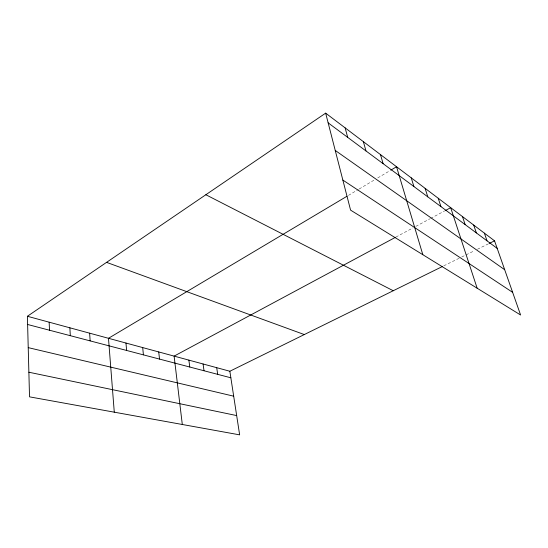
<?xml version="1.0" encoding="UTF-8"?>
<svg xmlns="http://www.w3.org/2000/svg" width="548" height="548" viewBox="0 0 548 548"><rect width="100%" height="100%" fill="white"/><g stroke="black" fill="none" stroke-linecap="round" stroke-linejoin="round"><path stroke-width="0.41" stroke-dasharray="2.74 2.06" d="M348.412 195.403L358.413 189.45M359.125 189.026L374.873 179.648M377.764 177.929L390.039 170.613M395.862 237.099L412.85 227.975M415.816 226.386L429.879 218.837M430.625 218.44L444.743 210.864M443.77 265.835L460.971 257.361M461.717 256.991L474.41 250.737M477.39 249.272L488.569 243.764"/><path stroke-width="0.82" d="M27.4 316.278L229.845 371.249L239.64 434.859L29.524 396.848L27.4 316.278L325.649 113.141L494.536 240.825L520.6 315.011L350.583 210.137L325.649 113.141M346.953 196.273L108.477 338.294L114.279 412.178M390.765 170.181L396.547 166.743L422.83 254.704M395.122 237.496L174.113 356.118L182.306 424.488M445.483 210.466L450.682 207.671L477.144 288.207M229.845 371.249L442.277 266.575M489.316 243.394L494.536 240.825M28.873 372.222L236.674 415.576M28.229 347.631L233.681 396.183M27.619 324.485L230.852 377.798M106.565 262.362L304.298 334.561M205.849 194.739L393.245 290.735M342.863 180.087L512.64 292.358M335.239 150.433L504.687 269.719M328.142 122.848L497.194 248.388M484.37 233.14L487.042 240.846M473.705 225.07L476.376 232.927M462.485 216.597L465.17 224.605M438.242 198.266L440.928 206.603M425.111 188.341L427.789 196.848M411.24 177.847L413.904 186.532M380.476 154.591L383.107 163.66M363.379 141.665L365.968 150.94M345.137 127.876L347.692 137.363M216.713 367.687L217.686 374.346M203.075 363.982L204.007 370.756M188.882 360.132L189.772 367.023M158.728 351.939L159.516 359.084M142.692 347.59L143.418 354.864M125.958 343.041L126.622 350.453M89.632 333.177L90.146 340.89M69.884 327.82L70.308 335.684M49.162 322.19L49.491 330.225"/></g></svg>
